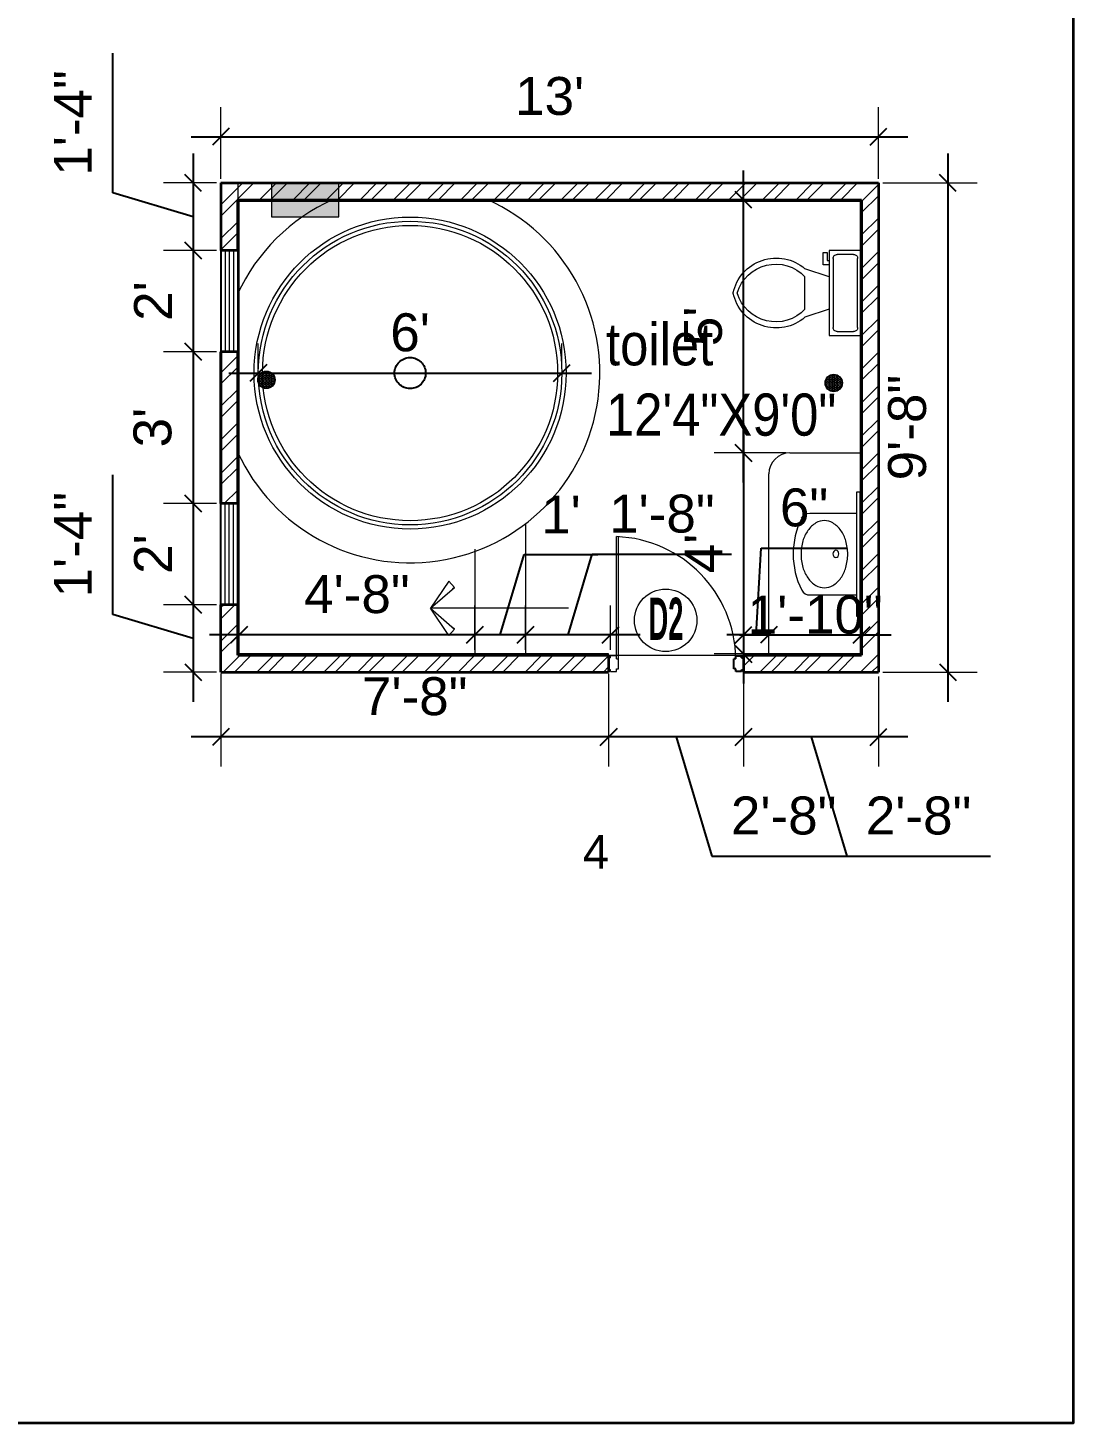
# Model space of a CAD drawing. Header units: inches. Extents: x 127248 to 130601, y 247968 to 250486.
# Drawn here: x 127475.4 to 127723.3, y 248252 to 248582.8 of the extents above; entities that cross this region are included whole.
import ezdxf

# ---------------------------------------------------------------- set-up
doc = ezdxf.new("R2010")
doc.units = ezdxf.units.IN
doc.header["$LTSCALE"] = 10
doc.header["$MEASUREMENT"] = 0
doc.header["$PDMODE"] = 35
doc.linetypes.add('ACAD_ISO04W100', pattern=[30, 24, -3, 0, -3])
doc.layers.get('0').update_dxf_attribs({"linetype": 'CONTINUOUS'})
doc.layers.get('Defpoints').update_dxf_attribs({"linetype": 'CONTINUOUS'})
for name, color, linetype, lineweight in [('balcony', 250, 'CONTINUOUS', 0), ('bt bath -toilet', 7, 'CONTINUOUS', 20), ('CENTERLINE', 1, 'ACAD_ISO04W100', 25), ('COLOUM', 10, 'CONTINUOUS', 15), ('dim', 7, 'CONTINUOUS', 13), ('elevation line 1', 7, 'CONTINUOUS', 15), ('elevation wall', 255, 'CONTINUOUS', 5), ('FACE LINE', 254, 'CONTINUOUS', 15), ('Frame', 35, 'CONTINUOUS', 25), ('FURNITURE', 8, 'CONTINUOUS', 13), ('WALL HATCH', 250, 'CONTINUOUS', 35), ('walls', 7, 'CONTINUOUS', 15), ('window', 150, 'CONTINUOUS', 15)]:
    doc.layers.add(name, color=color, linetype=linetype, lineweight=lineweight)
doc.layers.add('DOOR', color=7, linetype='CONTINUOUS', lineweight=15, true_color=0x994d00)
doc.layers.add('LIGHT LINES', color=7, linetype='CONTINUOUS', lineweight=15, true_color=0x6b6b6b)
doc.layers.add('PRESENT', color=254, linetype='CONTINUOUS')
doc.styles.add('10', font='arial.ttf', dxfattribs={"height": 9})
doc.styles.add('SANJAY', font='impact.ttf', dxfattribs={"width": 0.9, "height": 18})
doc.styles.get("Standard").update_dxf_attribs({"font": 'arial.ttf', "height": 12})
doc.dimstyles.new('10', dxfattribs={"dimtxt": 6, "dimasz": 4, "dimexe": 7, "dimexo": 1, "dimgap": 5, "dimtad": 1, "dimdec": 0, "dimzin": 0, "dimdsep": 46, "dimlunit": 4, "dimtxsty": '10', "dimblk": 'OBLIQUE', "dimcen": 10, "dimdle": 7, "dimclre": 8, "dimadec": 0, "dimazin": 0, "dimtfac": 10, "dimtdec": 0, "dimtofl": 0, "dimtmove": 0, "dimatfit": 3, "dimfxl": 1, "dimtolj": 1, "dimtzin": 0, "dimlwe": 15, "dimarcsym": 0})
pattern_1 = [(45, (521.195, -591.511), (-3.97747564, 3.97747564), []), (45, (523.847, -591.511), (-3.97747564, 3.97747564), [])]
pattern_2 = [(180, (299497.94092, 186371.44584), (-0.365625, 0.21109369125), [0.24375, -0.4875]), (60, (299497.94092, 186371.44584), (0.3656249992, 0.21109369263), [0.24375, -0.4875]), (120, (299497.94092, 186371.44584), (-8e-10, 0.42218738388), [-0.4875, 0.24375])]
pattern_3 = [(180, (299632.5049, 186370.70472), (-0.365625, 0.21109369125), [0.24375, -0.4875]), (60, (299632.5049, 186370.70472), (0.3656249992, 0.21109369263), [0.24375, -0.4875]), (120, (299632.5049, 186370.70472), (-8e-10, 0.42218738388), [-0.4875, 0.24375])]

# ---------------------------------------------------------------- blocks, each defined once
blk = doc.blocks.new('frame')
at = {"layer": 'Frame'}
for p, q in [((127209.08, 247586.17), (127209.08, 247583.17)), ((127209.58, 247586.17), (127209.08, 247586.17)), ((127209.58, 247586.67), (127209.58, 247586.17)), ((127209.58, 247586.67), (127211.08, 247586.67)), ((127211.08, 247586.67), (127211.08, 247585.92)), ((127211.08, 247585.92), (127211.58, 247585.92)), ((127211.58, 247585.92), (127211.58, 247583.42)), ((127209.58, 247583.17), (127209.08, 247583.17)), ((127209.58, 247583.17), (127209.58, 247582.67)), ((127211.08, 247582.67), (127209.58, 247582.67)), ((127211.08, 247583.42), (127211.08, 247582.67)), ((127211.08, 247583.42), (127211.58, 247583.42))]:
    blk.add_line(p, q, dxfattribs=at)
blk = doc.blocks.new('DSGS')
at = {"layer": 'DOOR'}
for p, q in [((145848.8, 255487.06), (145848.8, 255516.05)), ((145848.8, 255487.06), (145848.8, 255516.05)), ((145849.27, 255487.06), (145849.27, 255516.05)), ((145849.27, 255487.06), (145849.27, 255516.05)), ((145846.94, 255484.51), (145846.94, 255487.3)), ((145847.41, 255487.3), (145846.94, 255487.3)), ((145847.41, 255487.3), (145847.41, 255487.76)), ((145848.8, 255487.76), (145847.41, 255487.76)), ((145848.8, 255487.06), (145848.8, 255487.76)), ((145848.8, 255487.06), (145849.27, 255487.06)), ((145849.27, 255484.74), (145849.27, 255487.06)), ((145847.41, 255484.51), (145846.94, 255484.51)), ((145847.41, 255484.05), (145847.41, 255484.51)), ((145847.41, 255484.05), (145848.8, 255484.05)), ((145848.8, 255484.05), (145848.8, 255484.74)), ((145848.8, 255484.74), (145849.27, 255484.74))]:
    blk.add_line(p, q, dxfattribs=at)
blk.add_arc((145847.73, 255486.71), 29.36, 0.6988, 87.9023, dxfattribs=at)
blk.add_arc((145847.73, 255486.71), 29.36, 0.6988, 87.9023, dxfattribs=at)
at = {"layer": 'DOOR', "xscale": 0.928183188836556, "yscale": 0.928183188836556, "zscale": 0.928183188836556, "rotation": 180}
blk.add_blockref('frame', (263952.27, 485289.83), dxfattribs=at)
blk = doc.blocks.new('WC')
at = {"layer": 'bt bath -toilet'}
for p, q in [((1036358.3, -570546), (1036310.3, -570690)), ((1036550.3, -570546), (1036598.3, -570690)), ((1036622.3, -570546), (1036622.3, -570582)), ((1036622.3, -570582), (1036694.3, -570582)), ((1036646.3, -570558), (1036646.3, -570546)), ((1036694.3, -570558), (1036646.3, -570558)), ((1036694.3, -570582), (1036694.3, -570558)), ((1036358.3, -570690), (1036550.3, -570690))]:
    blk.add_line(p, q, dxfattribs=at)
for points in [[(1036358.3, -570546), (1036202.3, -570546), (1036202.3, -570354), (1036706.3, -570354), (1036706.3, -570546), (1036358.3, -570546)], [(1036226.3, -570498), (1036226.3, -570402)], [(1036250.3, -570378), (1036658.3, -570378)], [(1036682.3, -570402), (1036682.3, -570498)], [(1036658.3, -570522), (1036250.3, -570522)]]:
    blk.add_lwpolyline(points, dxfattribs=at)
for centre, radius, start, end in [((1036247.3, -570399), 21.2, 81.8699, 188.1301), ((1036661.3, -570399), 21.2, 351.8699, 98.1301), ((1036247.3, -570501), 21.2, 171.8699, 278.1301), ((1036661.3, -570501), 21.2, 261.8699, 8.1301), ((1036508, -570860.5), 261, 139.21291, 258.1412), ((1036521.3, -570863.5), 238, 133.19087, 253.67154), ((1036400.7, -570860.5), 261, 281.8588, 40.78841), ((1036387.4, -570863.5), 238, 286.32846, 46.80912), ((1036454.3, -571066.8), 24, 251.77999, 288.22001), ((1036454.3, -571091.4), 24, 256.92026, 283.07974)]:
    blk.add_arc(centre, radius, start, end, dxfattribs=at)
blk = doc.blocks.new('basi')
at = {"layer": 'bt bath -toilet'}
blk.add_line((1035856, -570384), (1035212, -570384), dxfattribs=at)
at = {"layer": 'bt bath -toilet', "ltscale": 50}
for p, q in [((1035212, -570753), (1035212, -570384)), ((1035856, -570753), (1035856, -570384))]:
    blk.add_line(p, q, dxfattribs=at)
at = {"layer": 'bt bath -toilet'}
for points in [[(1035220, -570383), (1035220, -570384)], [(1035848, -570384), (1035848, -570383)]]:
    blk.add_lwpolyline(points, dxfattribs=at)
blk.add_lwpolyline([(1035269, -570638, -0.134951), (1035287, -570572, -0.106881), (1035346, -570508, -0.082053), (1035429, -570469, -0.070327), (1035533, -570454, -0.070327), (1035638, -570469, -0.082053), (1035720, -570508, -0.106881), (1035780, -570572, -0.134951), (1035798, -570638, -0.134951), (1035780, -570705, -0.106881), (1035720, -570768, -0.082053), (1035638, -570808, -0.070327), (1035533, -570822, -0.070327), (1035429, -570808, -0.082053), (1035346, -570768, -0.106881), (1035287, -570705, -0.134951)], format="xyb", close=True, dxfattribs=at)
blk.add_lwpolyline([(1035818, -570817, -0.238549), (1035250, -570817, -0.288834), (1035212, -570753)], format="xyb", dxfattribs=at)
blk.add_arc((1035786, -570755), 70, 296.8342, 1.2764, dxfattribs=at)
blk.add_ellipse((1035536, -570547), major_axis=(-28.4, 0), ratio=0.818182, start_param=1.570796326794903, end_param=7.853981633974488, dxfattribs=at)
blk = doc.blocks.new('GFSSD')
at = {"layer": 'WALL HATCH'}
h = blk.add_hatch(color=1, dxfattribs=at)
h.set_gradient(color1=(255, 0, 0), color2=(250, 0, 0), one_color=1, tint=0.49)
h.paths.add_polyline_path([(132319.63, 254518.04), (132327.63, 254518.04), (132327.63, 254534.04), (132319.63, 254534.04)])
at = {"layer": 'COLOUM'}
blk.add_lwpolyline([(132319.63, 254518.04), (132327.63, 254518.04), (132327.63, 254534.04), (132319.63, 254534.04)], close=True, dxfattribs=at)
blk = doc.blocks.new('_Oblique')
at = {"color": 0, "linetype": 'ByBlock', "lineweight": -2}
blk.add_line((-0.5, -0.5), (0.5, 0.5), dxfattribs=at)
blk = doc.blocks.new('*D308')
at = {"layer": 'Defpoints', "color": 0, "transparency": 16777216}
for p in [(127521.14, 248546.02), (127514.57, 248530.02), (127521.14, 248530.02)]:
    blk.add_point(p, dxfattribs=at)
at = {"layer": 'elevation wall', "color": 0, "lineweight": -2, "transparency": 16777216}
for p, q in [((127495.56, 248543.72), (127495.56, 248576.8)), ((127514.57, 248553.02), (127514.57, 248523.02)), ((127514.57, 248538.02), (127495.56, 248543.72))]:
    blk.add_line(p, q, dxfattribs=at)
at = {"layer": 'elevation wall', "color": 8, "lineweight": 15, "transparency": 16777216}
for p, q in [((127520.14, 248546.02), (127507.57, 248546.02)), ((127520.14, 248530.02), (127507.57, 248530.02))]:
    blk.add_line(p, q, dxfattribs=at)
at = {"layer": 'elevation wall', "color": 0, "lineweight": -2, "transparency": 16777216, "xscale": 4, "yscale": 4, "zscale": 4}
for p, rotation in [((127514.57, 248546.02), 90), ((127514.57, 248530.02), 270)]:
    blk.add_blockref('_Oblique', p, dxfattribs=dict(at, rotation=rotation))
at = {"layer": 'elevation wall', "color": 0, "transparency": 16777216, "insert": (127486.04, 248560.26), "char_height": 9, "attachment_point": 5, "rotation": 90, "style": '10'}
blk.add_mtext('\\A1;1\'-4"', dxfattribs=at)
blk = doc.blocks.new('*D328')
at = {"layer": 'Defpoints', "color": 0, "transparency": 16777216}
for p in [(127677.14, 248546.02), (127677.14, 248430.02), (127693.58, 248430.02)]:
    blk.add_point(p, dxfattribs=at)
at = {"layer": 'elevation wall', "color": 0, "lineweight": -2, "transparency": 16777216}
blk.add_line((127693.58, 248553.02), (127693.58, 248423.02), dxfattribs=at)
at = {"layer": 'elevation wall', "color": 8, "lineweight": 15, "transparency": 16777216}
for p, q in [((127678.14, 248546.02), (127700.58, 248546.02)), ((127678.14, 248430.02), (127700.58, 248430.02))]:
    blk.add_line(p, q, dxfattribs=at)
at = {"layer": 'elevation wall', "color": 0, "lineweight": -2, "transparency": 16777216, "xscale": 4, "yscale": 4, "zscale": 4}
for p, rotation in [((127693.58, 248546.02), 90), ((127693.58, 248430.02), 270)]:
    blk.add_blockref('_Oblique', p, dxfattribs=dict(at, rotation=rotation))
at = {"layer": 'elevation wall', "color": 0, "transparency": 16777216, "insert": (127683.98, 248488.02), "char_height": 9, "attachment_point": 5, "rotation": 90, "style": '10'}
blk.add_mtext('\\A1;9\'-8"', dxfattribs=at)
blk = doc.blocks.new('*D326')
at = {"layer": 'Defpoints', "color": 0, "transparency": 16777216}
for p in [(127645.14, 248430.02), (127677.14, 248430.02), (127645.14, 248414.67)]:
    blk.add_point(p, dxfattribs=at)
at = {"layer": 'elevation wall', "color": 8, "lineweight": 15, "transparency": 16777216}
for p, q in [((127645.14, 248429.02), (127645.14, 248407.67)), ((127677.14, 248429.02), (127677.14, 248407.67))]:
    blk.add_line(p, q, dxfattribs=at)
at = {"layer": 'elevation wall', "color": 0, "lineweight": -2, "transparency": 16777216}
for p, q in [((127684.14, 248414.67), (127638.14, 248414.67)), ((127661.14, 248414.67), (127669.62, 248386.39)), ((127669.62, 248386.39), (127703.7, 248386.39))]:
    blk.add_line(p, q, dxfattribs=at)
at = {"layer": 'elevation wall', "color": 0, "lineweight": -2, "transparency": 16777216, "xscale": 4, "yscale": 4, "zscale": 4, "rotation": 180}
blk.add_blockref('_Oblique', (127645.14, 248414.67), dxfattribs=at)
at = {"layer": 'elevation wall', "color": 0, "lineweight": -2, "transparency": 16777216, "xscale": 4, "yscale": 4, "zscale": 4}
blk.add_blockref('_Oblique', (127677.14, 248414.67), dxfattribs=at)
at = {"layer": 'elevation wall', "color": 0, "transparency": 16777216, "insert": (127686.66, 248395.98), "char_height": 9, "attachment_point": 5, "style": '10'}
blk.add_mtext('\\A1;2\'-8"', dxfattribs=at)
blk = doc.blocks.new('*D306')
at = {"layer": 'Defpoints', "color": 0, "transparency": 16777216}
for p in [(127521.14, 248530.02), (127514.57, 248506.02), (127521.14, 248506.02)]:
    blk.add_point(p, dxfattribs=at)
at = {"layer": 'elevation wall', "color": 0, "lineweight": -2, "transparency": 16777216}
blk.add_line((127514.57, 248537.02), (127514.57, 248499.02), dxfattribs=at)
at = {"layer": 'elevation wall', "color": 8, "lineweight": 15, "transparency": 16777216}
for p, q in [((127520.14, 248530.02), (127507.57, 248530.02)), ((127520.14, 248506.02), (127507.57, 248506.02))]:
    blk.add_line(p, q, dxfattribs=at)
at = {"layer": 'elevation wall', "color": 0, "lineweight": -2, "transparency": 16777216, "xscale": 4, "yscale": 4, "zscale": 4}
for p, rotation in [((127514.57, 248530.02), 90), ((127514.57, 248506.02), 270)]:
    blk.add_blockref('_Oblique', p, dxfattribs=dict(at, rotation=rotation))
at = {"layer": 'elevation wall', "color": 0, "transparency": 16777216, "insert": (127505.06, 248518.02), "char_height": 9, "attachment_point": 5, "rotation": 90, "style": '10'}
blk.add_mtext("\\A1;2'", dxfattribs=at)
blk = doc.blocks.new('*D307')
at = {"layer": 'Defpoints', "color": 0, "transparency": 16777216}
for p in [(127521.14, 248506.02), (127514.57, 248470.02), (127521.14, 248470.02)]:
    blk.add_point(p, dxfattribs=at)
at = {"layer": 'elevation wall', "color": 0, "lineweight": -2, "transparency": 16777216}
blk.add_line((127514.57, 248513.02), (127514.57, 248463.02), dxfattribs=at)
at = {"layer": 'elevation wall', "color": 8, "lineweight": 15, "transparency": 16777216}
for p, q in [((127520.14, 248506.02), (127507.57, 248506.02)), ((127520.14, 248470.02), (127507.57, 248470.02))]:
    blk.add_line(p, q, dxfattribs=at)
at = {"layer": 'elevation wall', "color": 0, "lineweight": -2, "transparency": 16777216, "xscale": 4, "yscale": 4, "zscale": 4}
for p, rotation in [((127514.57, 248506.02), 90), ((127514.57, 248470.02), 270)]:
    blk.add_blockref('_Oblique', p, dxfattribs=dict(at, rotation=rotation))
at = {"layer": 'elevation wall', "color": 0, "transparency": 16777216, "insert": (127504.98, 248488.02), "char_height": 9, "attachment_point": 5, "rotation": 90, "style": '10'}
blk.add_mtext("\\A1;3'", dxfattribs=at)
blk = doc.blocks.new('*D309')
at = {"layer": 'Defpoints', "color": 0, "transparency": 16777216}
for p in [(127521.14, 248470.02), (127514.57, 248446.02), (127521.14, 248446.02)]:
    blk.add_point(p, dxfattribs=at)
at = {"layer": 'elevation wall', "color": 0, "lineweight": -2, "transparency": 16777216}
blk.add_line((127514.57, 248477.02), (127514.57, 248439.02), dxfattribs=at)
at = {"layer": 'elevation wall', "color": 8, "lineweight": 15, "transparency": 16777216}
for p, q in [((127520.14, 248470.02), (127507.57, 248470.02)), ((127520.14, 248446.02), (127507.57, 248446.02))]:
    blk.add_line(p, q, dxfattribs=at)
at = {"layer": 'elevation wall', "color": 0, "lineweight": -2, "transparency": 16777216, "xscale": 4, "yscale": 4, "zscale": 4}
for p, rotation in [((127514.57, 248470.02), 90), ((127514.57, 248446.02), 270)]:
    blk.add_blockref('_Oblique', p, dxfattribs=dict(at, rotation=rotation))
at = {"layer": 'elevation wall', "color": 0, "transparency": 16777216, "insert": (127505.06, 248458.02), "char_height": 9, "attachment_point": 5, "rotation": 90, "style": '10'}
blk.add_mtext("\\A1;2'", dxfattribs=at)
blk = doc.blocks.new('*D324')
at = {"layer": 'Defpoints', "color": 0, "transparency": 16777216}
for p in [(127521.14, 248446.02), (127514.57, 248430.02), (127521.14, 248430.02)]:
    blk.add_point(p, dxfattribs=at)
at = {"layer": 'elevation wall', "color": 0, "lineweight": -2, "transparency": 16777216}
for p, q in [((127495.56, 248443.72), (127495.56, 248476.8)), ((127514.57, 248453.02), (127514.57, 248423.02)), ((127514.57, 248438.02), (127495.56, 248443.72))]:
    blk.add_line(p, q, dxfattribs=at)
at = {"layer": 'elevation wall', "color": 8, "lineweight": 15, "transparency": 16777216}
for p, q in [((127520.14, 248446.02), (127507.57, 248446.02)), ((127520.14, 248430.02), (127507.57, 248430.02))]:
    blk.add_line(p, q, dxfattribs=at)
at = {"layer": 'elevation wall', "color": 0, "lineweight": -2, "transparency": 16777216, "xscale": 4, "yscale": 4, "zscale": 4}
for p, rotation in [((127514.57, 248446.02), 90), ((127514.57, 248430.02), 270)]:
    blk.add_blockref('_Oblique', p, dxfattribs=dict(at, rotation=rotation))
at = {"layer": 'elevation wall', "color": 0, "transparency": 16777216, "insert": (127486.04, 248460.26), "char_height": 9, "attachment_point": 5, "rotation": 90, "style": '10'}
blk.add_mtext('\\A1;1\'-4"', dxfattribs=at)
blk = doc.blocks.new('*D327')
at = {"layer": 'Defpoints', "color": 0, "transparency": 16777216}
for p in [(127613.14, 248430.62), (127645.14, 248430.02), (127613.14, 248414.67)]:
    blk.add_point(p, dxfattribs=at)
at = {"layer": 'elevation wall', "color": 8, "lineweight": 15, "transparency": 16777216}
for p, q in [((127613.14, 248429.62), (127613.14, 248407.67)), ((127645.14, 248429.02), (127645.14, 248407.67))]:
    blk.add_line(p, q, dxfattribs=at)
at = {"layer": 'elevation wall', "color": 0, "lineweight": -2, "transparency": 16777216}
for p, q in [((127652.14, 248414.67), (127606.14, 248414.67)), ((127629.14, 248414.67), (127637.63, 248386.39)), ((127637.63, 248386.39), (127671.7, 248386.39))]:
    blk.add_line(p, q, dxfattribs=at)
at = {"layer": 'elevation wall', "color": 0, "lineweight": -2, "transparency": 16777216, "xscale": 4, "yscale": 4, "zscale": 4, "rotation": 180}
blk.add_blockref('_Oblique', (127613.14, 248414.67), dxfattribs=at)
at = {"layer": 'elevation wall', "color": 0, "lineweight": -2, "transparency": 16777216, "xscale": 4, "yscale": 4, "zscale": 4}
blk.add_blockref('_Oblique', (127645.14, 248414.67), dxfattribs=at)
at = {"layer": 'elevation wall', "color": 0, "transparency": 16777216, "insert": (127654.66, 248395.98), "char_height": 9, "attachment_point": 5, "style": '10'}
blk.add_mtext('\\A1;2\'-8"', dxfattribs=at)
blk = doc.blocks.new('*D325')
at = {"layer": 'Defpoints', "color": 0, "transparency": 16777216}
for p in [(127521.14, 248430.62), (127613.14, 248430.62), (127521.14, 248414.67)]:
    blk.add_point(p, dxfattribs=at)
at = {"layer": 'elevation wall', "color": 8, "lineweight": 15, "transparency": 16777216}
for p, q in [((127521.14, 248429.62), (127521.14, 248407.67)), ((127613.14, 248429.62), (127613.14, 248407.67))]:
    blk.add_line(p, q, dxfattribs=at)
at = {"layer": 'elevation wall', "color": 0, "lineweight": -2, "transparency": 16777216}
blk.add_line((127620.14, 248414.67), (127514.14, 248414.67), dxfattribs=at)
at = {"layer": 'elevation wall', "color": 0, "lineweight": -2, "transparency": 16777216, "xscale": 4, "yscale": 4, "zscale": 4, "rotation": 180}
blk.add_blockref('_Oblique', (127521.14, 248414.67), dxfattribs=at)
at = {"layer": 'elevation wall', "color": 0, "lineweight": -2, "transparency": 16777216, "xscale": 4, "yscale": 4, "zscale": 4}
blk.add_blockref('_Oblique', (127613.14, 248414.67), dxfattribs=at)
at = {"layer": 'elevation wall', "color": 0, "transparency": 16777216, "insert": (127567.14, 248424.27), "char_height": 9, "attachment_point": 5, "style": '10'}
blk.add_mtext('\\A1;7\'-8"', dxfattribs=at)
blk = doc.blocks.new('*D316')
at = {"layer": 'Defpoints', "color": 0, "transparency": 16777216}
for p in [(127677.14, 248556.99), (127521.14, 248546.02), (127677.14, 248546.02)]:
    blk.add_point(p, dxfattribs=at)
at = {"layer": 'elevation wall', "color": 8, "lineweight": 15, "transparency": 16777216}
for p, q in [((127521.14, 248547.02), (127521.14, 248563.99)), ((127677.14, 248547.02), (127677.14, 248563.99))]:
    blk.add_line(p, q, dxfattribs=at)
at = {"layer": 'elevation wall', "color": 0, "lineweight": -2, "transparency": 16777216}
blk.add_line((127514.14, 248556.99), (127684.14, 248556.99), dxfattribs=at)
at = {"layer": 'elevation wall', "color": 0, "lineweight": -2, "transparency": 16777216, "xscale": 4, "yscale": 4, "zscale": 4, "rotation": 180}
blk.add_blockref('_Oblique', (127521.14, 248556.99), dxfattribs=at)
at = {"layer": 'elevation wall', "color": 0, "lineweight": -2, "transparency": 16777216, "xscale": 4, "yscale": 4, "zscale": 4}
blk.add_blockref('_Oblique', (127677.14, 248556.99), dxfattribs=at)
at = {"layer": 'elevation wall', "color": 0, "transparency": 16777216, "insert": (127599.14, 248566.59), "char_height": 9, "attachment_point": 5, "style": '10'}
blk.add_mtext("\\A1;13'", dxfattribs=at)
blk = doc.blocks.new('*D314')
at = {"layer": 'Defpoints', "color": 0, "transparency": 16777216}
for p in [(127673.14, 248438.87), (127651.14, 248434.34), (127673.14, 248434.02)]:
    blk.add_point(p, dxfattribs=at)
at = {"layer": 'elevation wall', "color": 8, "lineweight": 15, "transparency": 16777216}
for p, q in [((127651.14, 248435.34), (127651.14, 248445.87)), ((127673.14, 248435.02), (127673.14, 248445.87))]:
    blk.add_line(p, q, dxfattribs=at)
at = {"layer": 'elevation wall', "color": 0, "lineweight": -2, "transparency": 16777216}
blk.add_line((127644.14, 248438.87), (127680.14, 248438.87), dxfattribs=at)
at = {"layer": 'elevation wall', "color": 0, "lineweight": -2, "transparency": 16777216, "xscale": 4, "yscale": 4, "zscale": 4, "rotation": 180}
blk.add_blockref('_Oblique', (127651.14, 248438.87), dxfattribs=at)
at = {"layer": 'elevation wall', "color": 0, "lineweight": -2, "transparency": 16777216, "xscale": 4, "yscale": 4, "zscale": 4}
blk.add_blockref('_Oblique', (127673.14, 248438.87), dxfattribs=at)
at = {"layer": 'elevation wall', "color": 0, "transparency": 16777216, "insert": (127662.14, 248443.61), "char_height": 9, "attachment_point": 5, "style": '10'}
blk.add_mtext('\\A1;1\'-10"', dxfattribs=at)
blk = doc.blocks.new('*D311')
at = {"layer": 'Defpoints', "color": 0, "transparency": 16777216}
for p in [(127656.14, 248482.02), (127645.14, 248434.34), (127656.14, 248434.34)]:
    blk.add_point(p, dxfattribs=at)
at = {"layer": 'elevation wall', "color": 0, "lineweight": -2, "transparency": 16777216}
blk.add_line((127645.14, 248489.02), (127645.14, 248427.34), dxfattribs=at)
at = {"layer": 'elevation wall', "color": 8, "lineweight": 15, "transparency": 16777216}
for p, q in [((127655.14, 248482.02), (127638.14, 248482.02)), ((127655.14, 248434.34), (127638.14, 248434.34))]:
    blk.add_line(p, q, dxfattribs=at)
at = {"layer": 'elevation wall', "color": 0, "lineweight": -2, "transparency": 16777216, "xscale": 4, "yscale": 4, "zscale": 4}
for p, rotation in [((127645.14, 248482.02), 90), ((127645.14, 248434.34), 270)]:
    blk.add_blockref('_Oblique', p, dxfattribs=dict(at, rotation=rotation))
at = {"layer": 'elevation wall', "color": 0, "transparency": 16777216, "insert": (127635.64, 248458.18), "char_height": 9, "attachment_point": 5, "rotation": 90, "style": '10'}
blk.add_mtext("\\A1;4'", dxfattribs=at)
blk = doc.blocks.new('*D313')
at = {"layer": 'Defpoints', "color": 0, "transparency": 16777216}
for p in [(127645.14, 248542.02), (127645.14, 248542.02), (127656.14, 248482.02)]:
    blk.add_point(p, dxfattribs=at)
at = {"layer": 'elevation wall', "color": 0, "lineweight": -2, "transparency": 16777216}
blk.add_line((127645.14, 248475.02), (127645.14, 248549.02), dxfattribs=at)
at = {"layer": 'elevation wall', "color": 8, "lineweight": 15, "transparency": 16777216}
for p, q in [((127646.14, 248542.02), (127652.14, 248542.02)), ((127655.14, 248482.02), (127638.14, 248482.02))]:
    blk.add_line(p, q, dxfattribs=at)
at = {"layer": 'elevation wall', "color": 0, "lineweight": -2, "transparency": 16777216, "xscale": 4, "yscale": 4, "zscale": 4}
for p, rotation in [((127645.14, 248542.02), 90), ((127645.14, 248482.02), 270)]:
    blk.add_blockref('_Oblique', p, dxfattribs=dict(at, rotation=rotation))
at = {"layer": 'elevation wall', "color": 0, "transparency": 16777216, "insert": (127635.56, 248512.02), "char_height": 9, "attachment_point": 5, "rotation": 90, "style": '10'}
blk.add_mtext("\\A1;5'", dxfattribs=at)
blk = doc.blocks.new('*D312')
at = {"layer": 'Defpoints', "color": 0, "transparency": 16777216}
for p in [(127645.14, 248438.87), (127645.14, 248434.34), (127651.14, 248434.34)]:
    blk.add_point(p, dxfattribs=at)
at = {"layer": 'elevation wall', "color": 0, "lineweight": -2, "transparency": 16777216}
for p, q in [((127648.14, 248438.87), (127649.31, 248459.43)), ((127649.31, 248459.43), (127669.7, 248459.43)), ((127645.14, 248438.87), (127641.14, 248438.87)), ((127651.14, 248438.87), (127645.14, 248438.87)), ((127651.14, 248438.87), (127655.14, 248438.87))]:
    blk.add_line(p, q, dxfattribs=at)
at = {"layer": 'elevation wall', "color": 8, "lineweight": 15, "transparency": 16777216}
for p, q in [((127645.14, 248435.34), (127645.14, 248445.87)), ((127651.14, 248435.34), (127651.14, 248445.87))]:
    blk.add_line(p, q, dxfattribs=at)
at = {"layer": 'elevation wall', "color": 0, "lineweight": -2, "transparency": 16777216, "xscale": 4, "yscale": 4, "zscale": 4}
blk.add_blockref('_Oblique', (127645.14, 248438.87), dxfattribs=at)
at = {"layer": 'elevation wall', "color": 0, "lineweight": -2, "transparency": 16777216, "xscale": 4, "yscale": 4, "zscale": 4, "rotation": 180}
blk.add_blockref('_Oblique', (127651.14, 248438.87), dxfattribs=at)
at = {"layer": 'elevation wall', "color": 0, "transparency": 16777216, "insert": (127659.5, 248469.03), "char_height": 9, "attachment_point": 5, "style": '10'}
blk.add_mtext('\\A1;6"', dxfattribs=at)
blk = doc.blocks.new('*D310')
at = {"layer": 'Defpoints', "color": 0, "transparency": 16777216}
for p in [(127593.4, 248438.87), (127593.4, 248434.34), (127613.61, 248434.34)]:
    blk.add_point(p, dxfattribs=at)
at = {"layer": 'elevation wall', "color": 0, "lineweight": -2, "transparency": 16777216}
for p, q in [((127603.5, 248438.87), (127609.23, 248457.97)), ((127609.23, 248457.97), (127642.31, 248457.97)), ((127620.61, 248438.87), (127586.4, 248438.87))]:
    blk.add_line(p, q, dxfattribs=at)
at = {"layer": 'elevation wall', "color": 8, "lineweight": 15, "transparency": 16777216}
for p, q in [((127593.4, 248435.34), (127593.4, 248445.87)), ((127613.61, 248435.34), (127613.61, 248445.87))]:
    blk.add_line(p, q, dxfattribs=at)
at = {"layer": 'elevation wall', "color": 0, "lineweight": -2, "transparency": 16777216, "xscale": 4, "yscale": 4, "zscale": 4, "rotation": 180}
blk.add_blockref('_Oblique', (127593.4, 248438.87), dxfattribs=at)
at = {"layer": 'elevation wall', "color": 0, "lineweight": -2, "transparency": 16777216, "xscale": 4, "yscale": 4, "zscale": 4}
blk.add_blockref('_Oblique', (127613.61, 248438.87), dxfattribs=at)
at = {"layer": 'elevation wall', "color": 0, "transparency": 16777216, "insert": (127625.77, 248467.56), "char_height": 9, "attachment_point": 5, "style": '10'}
blk.add_mtext('\\A1;1\'-8"', dxfattribs=at)
blk = doc.blocks.new('*D323')
at = {"layer": 'Defpoints', "color": 0, "transparency": 16777216}
for p in [(127581.4, 248438.87), (127581.4, 248434.34), (127593.4, 248434.34)]:
    blk.add_point(p, dxfattribs=at)
at = {"layer": 'elevation wall', "color": 0, "lineweight": -2, "transparency": 16777216}
for p, q in [((127587.4, 248438.87), (127593.11, 248457.89)), ((127593.11, 248457.89), (127610.54, 248457.89)), ((127600.4, 248438.87), (127574.4, 248438.87))]:
    blk.add_line(p, q, dxfattribs=at)
at = {"layer": 'elevation wall', "color": 8, "lineweight": 15, "transparency": 16777216}
for p, q in [((127581.4, 248435.34), (127581.4, 248445.87)), ((127593.4, 248435.34), (127593.4, 248445.87))]:
    blk.add_line(p, q, dxfattribs=at)
at = {"layer": 'elevation wall', "color": 0, "lineweight": -2, "transparency": 16777216, "xscale": 4, "yscale": 4, "zscale": 4, "rotation": 180}
blk.add_blockref('_Oblique', (127581.4, 248438.87), dxfattribs=at)
at = {"layer": 'elevation wall', "color": 0, "lineweight": -2, "transparency": 16777216, "xscale": 4, "yscale": 4, "zscale": 4}
blk.add_blockref('_Oblique', (127593.4, 248438.87), dxfattribs=at)
at = {"layer": 'elevation wall', "color": 0, "transparency": 16777216, "insert": (127601.83, 248467.41), "char_height": 9, "attachment_point": 5, "style": '10'}
blk.add_mtext("\\A1;1'", dxfattribs=at)
blk = doc.blocks.new('*D322')
at = {"layer": 'Defpoints', "color": 0, "transparency": 16777216}
for p in [(127525.46, 248438.87), (127525.46, 248434.34), (127581.4, 248434.34)]:
    blk.add_point(p, dxfattribs=at)
at = {"layer": 'elevation wall', "color": 8, "lineweight": 15, "transparency": 16777216}
for p, q in [((127525.46, 248435.34), (127525.46, 248445.87)), ((127581.4, 248435.34), (127581.4, 248445.87))]:
    blk.add_line(p, q, dxfattribs=at)
at = {"layer": 'elevation wall', "color": 0, "lineweight": -2, "transparency": 16777216}
blk.add_line((127588.4, 248438.87), (127518.46, 248438.87), dxfattribs=at)
at = {"layer": 'elevation wall', "color": 0, "lineweight": -2, "transparency": 16777216, "xscale": 4, "yscale": 4, "zscale": 4, "rotation": 180}
blk.add_blockref('_Oblique', (127525.46, 248438.87), dxfattribs=at)
at = {"layer": 'elevation wall', "color": 0, "lineweight": -2, "transparency": 16777216, "xscale": 4, "yscale": 4, "zscale": 4}
blk.add_blockref('_Oblique', (127581.4, 248438.87), dxfattribs=at)
at = {"layer": 'elevation wall', "color": 0, "transparency": 16777216, "insert": (127553.43, 248448.47), "char_height": 9, "attachment_point": 5, "style": '10'}
blk.add_mtext('\\A1;4\'-8"', dxfattribs=at)
blk = doc.blocks.new('*D315')
at = {"layer": 'Defpoints', "color": 0, "transparency": 16777216}
for p in [(127530.04, 248500.95), (127602.04, 248500.95), (127602.04, 248500.95)]:
    blk.add_point(p, dxfattribs=at)
at = {"layer": 'elevation wall', "color": 8, "lineweight": 15, "transparency": 16777216}
for p, q in [((127530.04, 248501.95), (127530.04, 248507.95)), ((127602.04, 248501.95), (127602.04, 248507.95))]:
    blk.add_line(p, q, dxfattribs=at)
at = {"layer": 'elevation wall', "color": 0, "lineweight": -2, "transparency": 16777216}
blk.add_line((127523.04, 248500.95), (127609.04, 248500.95), dxfattribs=at)
at = {"layer": 'elevation wall', "color": 0, "lineweight": -2, "transparency": 16777216, "xscale": 4, "yscale": 4, "zscale": 4, "rotation": 180}
blk.add_blockref('_Oblique', (127530.04, 248500.95), dxfattribs=at)
at = {"layer": 'elevation wall', "color": 0, "lineweight": -2, "transparency": 16777216, "xscale": 4, "yscale": 4, "zscale": 4}
blk.add_blockref('_Oblique', (127602.04, 248500.95), dxfattribs=at)
at = {"layer": 'elevation wall', "color": 0, "transparency": 16777216, "insert": (127566.04, 248510.55), "char_height": 9, "attachment_point": 5, "style": '10'}
blk.add_mtext("\\A1;6'", dxfattribs=at)

msp = doc.modelspace()

# ---------------------------------------------------------------- hatches: boundary and pattern name
at = {"layer": 'elevation line 1'}
h = msp.add_hatch(dxfattribs=at)
h.set_pattern_fill('HONEY', color=256, scale=1.95, angle=-180, style=0)
h.set_pattern_definition(pattern_2)
h.paths.add_polyline_path([(127530.01, 248499.34, -1), (127533.91, 248499.34, -1)])
h = msp.add_hatch(dxfattribs=at)
h.set_pattern_fill('HONEY', color=256, scale=1.95, angle=-180, style=0)
h.set_pattern_definition(pattern_2)
h.paths.add_polyline_path([(127530.01, 248499.34, -1), (127533.91, 248499.34, -1)])
h = msp.add_hatch(dxfattribs=at)
h.set_pattern_fill('HONEY', color=256, scale=1.95, angle=-180, style=0)
h.set_pattern_definition(pattern_3)
h.paths.add_polyline_path([(127664.58, 248498.6, -1), (127668.48, 248498.6, -1)])
h = msp.add_hatch(dxfattribs=at)
h.set_pattern_fill('HONEY', color=256, scale=1.95, angle=-180, style=0)
h.set_pattern_definition(pattern_3)
h.paths.add_polyline_path([(127664.58, 248498.6, -1), (127668.48, 248498.6, -1)])
at = {"layer": 'walls'}
h = msp.add_hatch(dxfattribs=at)
h.set_pattern_fill('ANSI32', color=256, scale=15, style=0)
h.set_pattern_definition(pattern_1)
h.paths.add_polyline_path([(127677.14, 248430.02), (127673.14, 248430.02), (127673.14, 248542.02), (127677.14, 248542.02)])
h.paths.add_polyline_path([(127645.14, 248430.02), (127673.14, 248430.02), (127673.14, 248434.02), (127645.14, 248434.02)])
h.paths.add_polyline_path([(127677.14, 248546.02), (127525.14, 248546.02), (127525.14, 248542.02), (127677.14, 248542.02)])
h.paths.add_polyline_path([(127521.14, 248546.02), (127525.14, 248546.02), (127525.14, 248530.02), (127521.14, 248530.02)])
h = msp.add_hatch(dxfattribs=at)
h.set_pattern_fill('ANSI32', color=256, scale=15, style=0)
h.set_pattern_definition(pattern_1)
h.paths.add_polyline_path([(127525.14, 248506.02), (127521.14, 248506.02), (127521.14, 248470.02), (127525.14, 248470.02)])
h = msp.add_hatch(dxfattribs=at)
h.set_pattern_fill('ANSI32', color=256, scale=15, style=0)
h.set_pattern_definition(pattern_1)
h.paths.add_polyline_path([(127613.14, 248434.02), (127525.14, 248434.02), (127525.14, 248446.02), (127521.14, 248446.02), (127521.14, 248430.02), (127613.14, 248430.02)])

# ---------------------------------------------------------------- linework, layer by layer
at = {"layer": 'balcony', "linetype": 'Continuous'}
for p, q in [((127656.14, 248482.02), (127673.14, 248482.02)), ((127651.14, 248434.02), (127651.14, 248477.02)), ((127593.4, 248465.23), (127593.4, 248434.02)), ((127581.4, 248459.16), (127581.4, 248434.02)), ((127581.4, 248459.16), (127581.4, 248434.02)), ((127575.24, 248451.59), (127570.87, 248445.17)), ((127575.24, 248451.59), (127570.87, 248445.17)), ((127570.87, 248445.17), (127576.55, 248450.08)), ((127570.87, 248445.17), (127576.55, 248450.08)), ((127576.55, 248450.08), (127575.24, 248451.59)), ((127576.55, 248450.08), (127575.24, 248451.59)), ((127576.55, 248450.08), (127576.13, 248449.72)), ((127576.55, 248450.08), (127576.13, 248449.72)), ((127576.13, 248449.72), (127576.13, 248449.72)), ((127576.13, 248449.72), (127576.13, 248449.72)), ((127603.59, 248445.17), (127570.87, 248445.17)), ((127570.87, 248445.17), (127576.55, 248440.26)), ((127575.24, 248438.75), (127570.87, 248445.17)), ((127603.59, 248445.17), (127570.87, 248445.17)), ((127570.87, 248445.17), (127576.55, 248440.26)), ((127575.24, 248438.75), (127570.87, 248445.17)), ((127576.55, 248440.26), (127575.24, 248438.75)), ((127576.55, 248440.26), (127575.24, 248438.75)), ((127576.55, 248440.26), (127576.13, 248440.62)), ((127576.13, 248440.62), (127576.13, 248440.62)), ((127576.55, 248440.26), (127576.13, 248440.62)), ((127576.13, 248440.62), (127576.13, 248440.62))]:
    msp.add_line(p, q, dxfattribs=at)
for radius in [37, 37, 36, 36, 35, 35]:
    msp.add_circle((127566.04, 248500.95), radius, dxfattribs=at)
for centre, radius, start, end in [((127566.04, 248500.95), 45, 204.6369, 65.8554), ((127566.04, 248500.95), 45, 114.1446, 155.3631), ((127656.14, 248477.02), 5, 90, 180)]:
    msp.add_arc(centre, radius, start, end, dxfattribs=at)
at = {"layer": 'CENTERLINE', "color": 0, "ltscale": 0.1}
msp.add_circle((127566.04, 248500.95), 3.69, dxfattribs=at)
msp.add_circle((127566.04, 248500.95), 3.69, dxfattribs=at)
at = {"layer": 'elevation wall'}
msp.add_line((127613.14, 248434.02), (127645.14, 248434.02), dxfattribs=at)
for points in [[(127613.14, 248434.02), (127525.14, 248434.02), (127525.14, 248542.02), (127673.14, 248542.02), (127673.14, 248434.02), (127645.14, 248434.02)], [(127613.14, 248434.14), (127525.26, 248434.14), (127525.26, 248541.9), (127673.02, 248541.9), (127673.02, 248434.14), (127645.14, 248434.14)], [(127613.14, 248434.34), (127525.46, 248434.34), (127525.46, 248541.7), (127672.82, 248541.7), (127672.82, 248434.34), (127645.14, 248434.34)]]:
    msp.add_lwpolyline(points, dxfattribs=at)
at = {"layer": 'FURNITURE', "color": 4}
msp.add_lwpolyline([(127672.82, 248472.74), (127671.95, 248472.74), (127671.95, 248443.29), (127672.82, 248443.29)], close=True, dxfattribs=at)
at = {"layer": 'LIGHT LINES'}
for centre, radius in [((127531.96, 248499.34), 2.07), ((127531.96, 248499.34), 2.07), ((127531.96, 248499.34), 1.95), ((127531.96, 248499.34), 1.95), ((127666.53, 248498.6), 2.07), ((127666.53, 248498.6), 2.07), ((127666.53, 248498.6), 1.95), ((127666.53, 248498.6), 1.95)]:
    msp.add_circle(centre, radius, dxfattribs=at)
at = {"layer": 'PRESENT', "color": 9}
for p, q in [((127521.14, 248530.02), (127521.14, 248506.02)), ((127525.14, 248530.02), (127525.14, 248506.02)), ((127521.14, 248446.02), (127521.14, 248470.02)), ((127525.14, 248446.02), (127525.14, 248470.02))]:
    msp.add_line(p, q, dxfattribs=at)
at = {"layer": 'WALL HATCH'}
for p, q in [((127521.14, 248546.02), (127521.14, 248530.02)), ((127521.14, 248546.02), (127677.14, 248546.02)), ((127677.14, 248546.02), (127677.14, 248430.02)), ((127681.14, 248546.02), (127681.14, 248546.02)), ((127525.14, 248542.02), (127673.14, 248542.02)), ((127525.14, 248530.02), (127525.14, 248542.02)), ((127673.14, 248542.02), (127673.14, 248514.02)), ((127673.14, 248542.02), (127673.14, 248434.02)), ((127525.14, 248530.02), (127521.14, 248530.02)), ((127521.14, 248506.02), (127521.14, 248470.02)), ((127521.14, 248470.02), (127521.14, 248506.02)), ((127525.14, 248506.02), (127521.14, 248506.02)), ((127525.14, 248506.02), (127525.14, 248470.02)), ((127525.14, 248470.02), (127525.14, 248506.02)), ((127525.14, 248470.02), (127521.14, 248470.02)), ((127521.14, 248430.02), (127521.14, 248446.02)), ((127525.14, 248446.02), (127521.14, 248446.02)), ((127525.14, 248446.02), (127525.14, 248434.02)), ((127525.14, 248434.02), (127525.14, 248446.02)), ((127525.14, 248434.02), (127613.14, 248434.02)), ((127613.14, 248434.02), (127613.14, 248430.02)), ((127645.14, 248434.02), (127673.14, 248434.02)), ((127645.14, 248434.02), (127645.14, 248430.02)), ((127521.14, 248430.02), (127613.14, 248430.02)), ((127645.14, 248430.02), (127677.14, 248430.02))]:
    msp.add_line(p, q, dxfattribs=at)
msp.add_lwpolyline([(127248.18, 248851.32), (127723.31, 248851.32), (127723.31, 248251.97), (127248.18, 248251.97)], close=True, dxfattribs=at)
at = {"layer": 'WALL HATCH', "lineweight": 15}
msp.add_circle((127626.65, 248442.32), 7.41, dxfattribs=at)
at = {"layer": 'walls'}
for p, q in [((127613.14, 248434.02), (127613.14, 248434.34)), ((127645.14, 248434.02), (127645.14, 248434.34))]:
    msp.add_line(p, q, dxfattribs=at)
msp.add_lwpolyline([(127521.14, 248546.02), (127525.14, 248546.02), (127525.14, 248530.02), (127521.14, 248530.02)], close=True, dxfattribs=at)
msp.add_lwpolyline([(127525.14, 248506.02), (127525.14, 248470.02)], dxfattribs=at)
at = {"layer": 'window'}
for p, q in [((127522.14, 248530.02), (127522.14, 248506.02)), ((127523.14, 248530.02), (127523.14, 248506.02)), ((127524.14, 248530.02), (127524.14, 248506.02)), ((127522.14, 248446.02), (127522.14, 248470.02)), ((127523.14, 248446.02), (127523.14, 248470.02)), ((127524.14, 248446.02), (127524.14, 248470.02))]:
    msp.add_line(p, q, dxfattribs=at)

# ---------------------------------------------------------------- block references
at = {"layer": 'bt bath -toilet', "rotation": 270}
for name, p, xscale, yscale, zscale in [('WC', (150487.3, 207061.76), -0.0399999999790453, 0.0400000000372529, 0.04), ('basi', (144821.5, 217322.96), -0.0300666666589677, 0.0300666666589677, 0.0300666666666667)]:
    msp.add_blockref(name, p, dxfattribs=dict(at, xscale=xscale, yscale=yscale, zscale=zscale))
at = {"layer": 'FACE LINE', "color": 0}
msp.add_blockref('DSGS', (-18233.8, -7053.89), dxfattribs=at)
at = {"layer": 'WALL HATCH', "rotation": 90}
msp.add_blockref('GFSSD', (382067.18, 116218.39), dxfattribs=at)

# ---------------------------------------------------------------- texts
at = {"layer": 'dim', "ltscale": 4, "insert": (127607.02, 248391.4), "char_height": 8, "width": 80.6286, "attachment_point": 1}
msp.add_mtext('4', dxfattribs=at)
at = {"layer": 'WALL HATCH', "style": 'SANJAY', "width": 0.6}
msp.add_text('D2', height=10, dxfattribs=at).set_placement((127622.63, 248437.69))
at = {"layer": 'WALL HATCH', "insert": (127612.52, 248485.96), "char_height": 10, "width": 5.6906, "attachment_point": 7, "style": 'SANJAY'}
msp.add_mtext('{\\fStylus BT|b0|i0|c0|p34;toilet \\P12\'4"X9\'0"}', dxfattribs=at)

# ---------------------------------------------------------------- dimensions: what is measured, and where the dimension line sits
at = {"layer": 'elevation wall'}
for base, p1, p2, picture, middle in [((127514.57, 248530.02), (127521.14, 248546.02), (127521.14, 248530.02), '*D308', (127486.04, 248548.72)), ((127693.58, 248430.02), (127677.14, 248546.02), (127677.14, 248430.02), '*D328', (127683.98, 248488.02)), ((127645.14, 248542.02), (127656.14, 248482.02), (127645.14, 248542.02), '*D313', (127635.56, 248512.02)), ((127514.57, 248506.02), (127521.14, 248530.02), (127521.14, 248506.02), '*D306', (127505.06, 248518.02)), ((127514.57, 248470.02), (127521.14, 248506.02), (127521.14, 248470.02), '*D307', (127504.98, 248488.02)), ((127645.14, 248434.34), (127656.14, 248482.02), (127656.14, 248434.34), '*D311', (127635.64, 248458.18)), ((127514.57, 248430.02), (127521.14, 248446.02), (127521.14, 248430.02), '*D324', (127486.04, 248448.72)), ((127514.57, 248446.02), (127521.14, 248470.02), (127521.14, 248446.02), '*D309', (127505.06, 248458.02))]:
    dim = msp.add_linear_dim(base=base, p1=p1, p2=p2, angle=90, dimstyle='10', override={"dimtmove": 1}, dxfattribs=at)
    dim.commit()
    dim.dimension.update_dxf_attribs({"geometry": picture, "text_midpoint": middle})
for base, p1, p2, picture, middle in [((127677.14, 248556.99), (127521.14, 248546.02), (127677.14, 248546.02), '*D316', (127599.14, 248566.59)), ((127602.04, 248500.95), (127530.04, 248500.95), (127602.04, 248500.95), '*D315', (127566.04, 248510.55)), ((127581.4, 248438.87), (127593.4, 248434.34), (127581.4, 248434.34), '*D323', (127598.11, 248467.41)), ((127593.4, 248438.87), (127613.61, 248434.34), (127593.4, 248434.34), '*D310', (127614.23, 248467.56)), ((127525.46, 248438.87), (127581.4, 248434.34), (127525.46, 248434.34), '*D322', (127553.43, 248448.47)), ((127521.14, 248414.67), (127613.14, 248430.62), (127521.14, 248430.62), '*D325', (127567.14, 248424.27)), ((127613.14, 248414.67), (127645.14, 248430.02), (127613.14, 248430.62), '*D327', (127642.63, 248395.98)), ((127645.14, 248414.67), (127677.14, 248430.02), (127645.14, 248430.02), '*D326', (127674.62, 248395.98))]:
    dim = msp.add_linear_dim(base=base, p1=p1, p2=p2, dimstyle='10', override={"dimtmove": 1}, dxfattribs=at)
    dim.commit()
    dim.dimension.update_dxf_attribs({"geometry": picture, "text_midpoint": middle})
for base, p2, picture, middle in [((127645.14, 248438.87), (127645.14, 248434.34), '*D312', (127654.31, 248459.43)), ((127673.14, 248438.87), (127673.14, 248434.02), '*D314', (127662.14, 248434.02))]:
    dim = msp.add_linear_dim(base=base, p1=(127651.14, 248434.34), p2=p2, dimstyle='10', override={"dimtmove": 1}, dxfattribs=at)
    dim.commit()
    dim.dimension.update_dxf_attribs({"geometry": picture, "text_midpoint": middle, "dimtype": 160})

doc.saveas('drawing.dxf')
